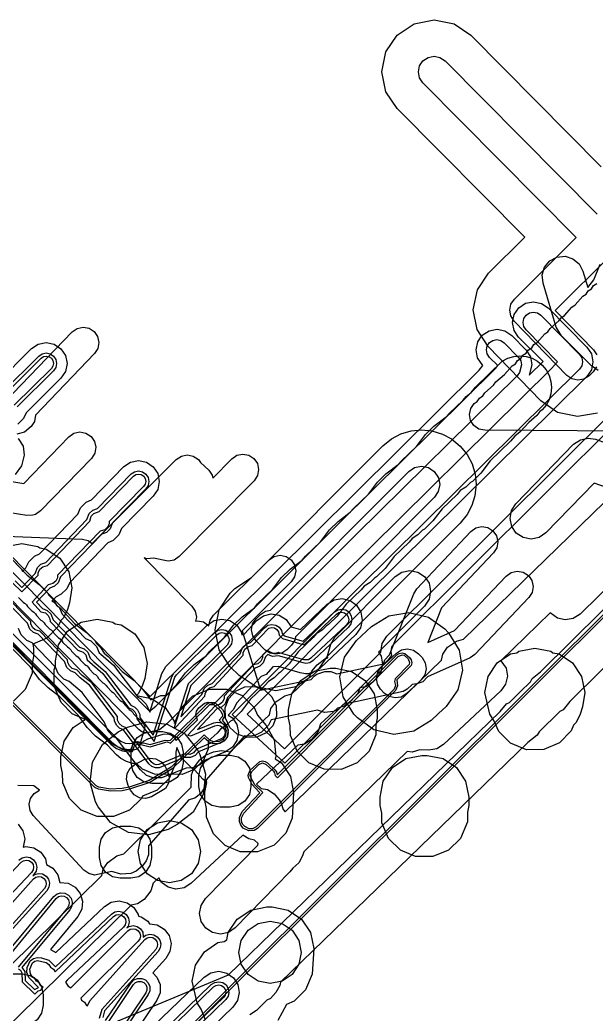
# Model space of a CAD drawing. Header units: metres. Extents: x -2677 to -840, y 169 to 1487.
# Drawn here: x -2061.8 to -2006.4, y 1042.6 to 1138.1 of the extents above; entities that cross this region are included whole.
import ezdxf

# ---------------------------------------------------------------- set-up
doc = ezdxf.new("R2010")
doc.units = ezdxf.units.M
doc.layers.add('AI_GREENING_EXCLUSIONS', color=1, linetype='Continuous')
doc.layers.add('AI_GREENING_LAWN', color=82, linetype='Continuous')

msp = doc.modelspace()

# ---------------------------------------------------------------- linework, layer by layer
at = {"layer": 'AI_GREENING_EXCLUSIONS'}
for points in [[(-2006.302, 1100.304), (-2008.221, 1099.952), (-2010.129, 1100.361), (-2011.735, 1101.468), (-2016.812, 1106.698), (-2017.867, 1108.322), (-2018.225, 1110.225), (-2017.833, 1112.121), (-2016.751, 1113.726), (-2013.281, 1117.178), (-2025.556, 1129.532), (-2026.635, 1131.157), (-2026.635, 1131.157), (-2027.009, 1133.072), (-2026.622, 1134.984), (-2025.533, 1136.603), (-2023.908, 1137.682), (-2021.993, 1138.056), (-2020.081, 1137.669), (-2018.462, 1136.58), (-2005.922, 1123.959)], [(-2006.376, 1104.74), (-2006.708, 1104.258), (-2007.102, 1103.875), (-2007.594, 1103.557), (-2008.17, 1103.452), (-2008.742, 1103.574), (-2009.224, 1103.907), (-2014.301, 1109.136), (-2014.618, 1109.623), (-2014.725, 1110.194), (-2014.608, 1110.763), (-2014.283, 1111.245), (-2008.332, 1117.163), (-2023.073, 1131.999), (-2023.397, 1132.486), (-2023.509, 1133.061), (-2023.509, 1133.061), (-2023.393, 1133.634), (-2023.066, 1134.12), (-2022.579, 1134.444), (-2022.004, 1134.556), (-2021.431, 1134.44), (-2020.945, 1134.113), (-2006.31, 1119.384)], [(-2050.657, 1036.191), (-1956.708, 1129.745)], [(-2050.538, 1036.028), (-1956.571, 1129.599)], [(-2006.213, 1104.392), (-2006.862, 1104.826), (-2009.757, 1107.723), (-2010.258, 1108.562), (-2011.525, 1112.787), (-2011.599, 1113.564), (-2011.37, 1114.31), (-2010.873, 1114.912), (-2010.184, 1115.278), (-2009.407, 1115.352), (-2008.661, 1115.123), (-2008.059, 1114.626), (-2007.694, 1113.936), (-2007.22, 1112.356), (-2007.22, 1112.356), (-2006.648, 1113.095), (-2006.045, 1114.608)], [(-2004.943, 1115.526), (-2010.343, 1110.156), (-2006.677, 1106.379), (-2006.359, 1105.888)], [(-2003.781, 1098.549), (-2017.109, 1098.649), (-2017.682, 1098.767), (-2018.166, 1099.096), (-2018.488, 1099.585), (-2018.598, 1100.16), (-2018.479, 1100.733), (-2018.15, 1101.217), (-2017.842, 1101.42), (-2017.628, 1101.735), (-2017.319, 1101.938), (-2017.105, 1102.253), (-2016.274, 1102.97), (-2016.059, 1103.286), (-2015.23, 1103.997), (-2014.494, 1104.824), (-2014.494, 1104.824), (-2014.184, 1105.028), (-2013.974, 1105.336), (-2013.66, 1105.543), (-2013.452, 1105.849), (-2013.137, 1106.056), (-2012.928, 1106.363), (-2012.614, 1106.57), (-2012.405, 1106.877), (-2012.091, 1107.084), (-2011.361, 1107.908), (-2011.052, 1108.11), (-2010.838, 1108.426), (-2010.006, 1109.143), (-2009.792, 1109.459), (-2009.471, 1109.67), (-2008.75, 1110.482), (-2008.435, 1110.689), (-2007.707, 1111.509), (-2007.392, 1111.716), (-2007.184, 1112.022), (-2006.869, 1112.229), (-2006.661, 1112.536), (-2006.346, 1112.743)], [(-2066.32, 1090.274), (-2049.3, 1073.075), (-2017.669, 1104.421), (-2017.301, 1104.856), (-2017.818, 1105.599), (-2017.963, 1106.366), (-2017.804, 1107.13), (-2017.365, 1107.775), (-2016.713, 1108.203), (-2015.946, 1108.349), (-2015.182, 1108.19), (-2014.537, 1107.751), (-2013.161, 1106.35), (-2012.733, 1105.698), (-2012.587, 1104.931), (-2012.855, 1103.943), (-2011.515, 1105.234), (-2013.869, 1107.579), (-2014.299, 1108.23), (-2014.447, 1108.996), (-2014.291, 1109.761), (-2013.854, 1110.407), (-2013.203, 1110.837), (-2012.437, 1110.986), (-2011.672, 1110.829), (-2011.026, 1110.392), (-2007.303, 1106.631), (-2006.873, 1105.98), (-2006.725, 1105.215), (-2006.88, 1104.451), (-2007.316, 1103.804), (-2028.462, 1082.894), (-2039.953, 1071.386), (-2036.362, 1068.061), (-2027.12, 1077.322), (-2026.989, 1078.163), (-2026.533, 1078.86), (-2004.707, 1100.538)], [(-2069.527, 1086.151), (-2052.525, 1069.099), (-2052.105, 1068.78), (-2051.689, 1068.613), (-2051.243, 1068.562), (-2050.655, 1068.654), (-2050.265, 1068.638), (-2050.088, 1068.556), (-2049.869, 1068.823), (-2049.524, 1069.007), (-2048.026, 1069.461), (-2047.637, 1069.499), (-2047.264, 1069.385), (-2046.963, 1069.138), (-2046.802, 1068.838), (-2044.754, 1070.829), (-2044.893, 1071.294), (-2044.822, 1071.678), (-2044.61, 1072.006), (-2044.08, 1072.442), (-2043.698, 1072.524), (-2043.315, 1072.453), (-2043.18, 1072.339), (-2030.989, 1084.543), (-2010.716, 1104.586), (-2010.138, 1105.23), (-2013.158, 1108.282), (-2013.373, 1108.608), (-2013.447, 1108.991), (-2013.369, 1109.373), (-2013.151, 1109.696), (-2012.825, 1109.911), (-2012.442, 1109.986), (-2012.06, 1109.908), (-2011.737, 1109.689), (-2008.014, 1105.927), (-2007.799, 1105.602), (-2007.725, 1105.219), (-2007.802, 1104.837), (-2008.02, 1104.514), (-2029.167, 1083.604), (-2041.397, 1071.36), (-2036.355, 1066.692), (-2026.313, 1076.682), (-2026.065, 1077.001), (-2026.123, 1077.391), (-2026.056, 1077.802), (-2025.828, 1078.151), (-2004.002, 1099.828)], [(-2062.487, 1102.185), (-2056.792, 1108.089), (-2056.311, 1108.423), (-2055.739, 1108.547), (-2055.163, 1108.443), (-2054.671, 1108.127), (-2054.337, 1107.646), (-2054.213, 1107.075), (-2054.316, 1106.499), (-2054.633, 1106.006), (-2060.321, 1100.109), (-2060.418, 1099.499), (-2060.734, 1099.007), (-2061.382, 1098.462), (-2062.092, 1098.273)], [(-2067.705, 1090.269), (-2049.362, 1071.658), (-2048.746, 1072.146), (-2030.963, 1089.896), (-2016.09, 1104.578), (-2015.874, 1104.863), (-2016.676, 1105.648), (-2016.89, 1105.974), (-2016.963, 1106.357), (-2016.884, 1106.739), (-2016.664, 1107.062), (-2016.338, 1107.276), (-2015.955, 1107.349), (-2015.573, 1107.269), (-2015.25, 1107.05), (-2013.874, 1105.649), (-2013.66, 1105.323), (-2013.587, 1104.94), (-2013.802, 1104.209), (-2014.02, 1103.885), (-2029.411, 1088.688), (-2047.689, 1070.447), (-2048.38, 1069.871), (-2049.449, 1069.614), (-2049.778, 1069.601), (-2050.094, 1069.697), (-2050.361, 1069.89), (-2068.548, 1088.347)], [(-2064.036, 1103.161), (-2060.693, 1106.485), (-2060.042, 1106.917), (-2059.277, 1107.067), (-2058.512, 1106.913), (-2057.864, 1106.477), (-2057.432, 1105.827), (-2057.282, 1105.061), (-2057.437, 1104.297), (-2057.872, 1103.649), (-2061.217, 1100.323), (-2061.466, 1099.777), (-2062.006, 1099.236)], [(-2063.48, 1102.302), (-2059.987, 1105.776), (-2059.662, 1105.992), (-2059.28, 1106.067), (-2058.897, 1105.99), (-2058.573, 1105.772), (-2058.357, 1105.447), (-2058.282, 1105.064), (-2058.36, 1104.682), (-2058.577, 1104.358), (-2062.071, 1100.887)], [(-2063.323, 1102.008), (-2059.776, 1105.564), (-2059.548, 1105.715), (-2059.28, 1105.767), (-2059.013, 1105.713), (-2058.786, 1105.561), (-2058.635, 1105.333), (-2058.582, 1105.065), (-2058.636, 1104.797), (-2058.789, 1104.571), (-2062.365, 1101.045)], [(-2062.477, 1086.171), (-2061.113, 1084.717), (-2059.968, 1083.847), (-2059.158, 1083.037), (-2059.05, 1082.829), (-2058.624, 1082.403), (-2058.282, 1081.851), (-2057.911, 1081.55), (-2056.547, 1080.1), (-2055.396, 1079.227), (-2054.585, 1078.417), (-2054.479, 1078.212), (-2054.052, 1077.784), (-2053.709, 1077.232), (-2053.338, 1076.931), (-2051.974, 1075.481), (-2050.822, 1074.608), (-2050.012, 1073.798), (-2049.231, 1072.756), (-2048.251, 1073.167), (-2047.774, 1073.181), (-2047.432, 1073.501), (-2046.746, 1074.184), (-2045.877, 1075.338), (-2045.066, 1076.149), (-2043.885, 1077.025), (-2043.589, 1077.39), (-2042.134, 1078.765), (-2041.265, 1079.919), (-2040.455, 1080.73), (-2039.273, 1081.606), (-2038.977, 1081.971), (-2037.523, 1083.345), (-2036.653, 1084.5), (-2035.843, 1085.31), (-2034.662, 1086.186), (-2034.366, 1086.551), (-2032.911, 1087.926), (-2032.042, 1089.081), (-2031.231, 1089.891), (-2030.05, 1090.767), (-2029.754, 1091.132), (-2028.3, 1092.507), (-2027.43, 1093.661), (-2026.62, 1094.472), (-2025.438, 1095.348), (-2025.142, 1095.713), (-2023.688, 1097.088), (-2022.819, 1098.242), (-2022.008, 1099.052), (-2020.827, 1099.929), (-2020.531, 1100.293), (-2019.23, 1101.514), (-2018.913, 1101.9), (-2018.421, 1102.283), (-2018.028, 1102.78), (-2015.455, 1105.266), (-2014.903, 1105.562), (-2014.343, 1105.731), (-2013.743, 1105.79), (-2013.14, 1105.728), (-2012.577, 1105.555), (-2012.056, 1105.275), (-2011.593, 1104.894), (-2011.225, 1104.444), (-2010.937, 1103.906), (-2010.768, 1103.344), (-2010.709, 1102.739), (-2010.768, 1102.157), (-2010.947, 1101.572), (-2011.225, 1101.058), (-2011.601, 1100.601), (-2011.835, 1100.444), (-2012.133, 1100.072), (-2012.899, 1099.387), (-2013.736, 1098.48), (-2014.241, 1098.089), (-2014.636, 1097.586), (-2016.614, 1095.695), (-2017.49, 1094.534), (-2018.301, 1093.724), (-2018.503, 1093.619), (-2018.933, 1093.189), (-2019.482, 1092.848), (-2019.78, 1092.477), (-2021.226, 1091.115), (-2022.102, 1089.954), (-2022.912, 1089.143), (-2023.114, 1089.038), (-2023.544, 1088.609), (-2024.094, 1088.267), (-2024.392, 1087.896), (-2025.837, 1086.534), (-2026.713, 1085.373), (-2027.524, 1084.563), (-2027.726, 1084.458), (-2028.156, 1084.028), (-2028.705, 1083.686), (-2029.003, 1083.315), (-2030.449, 1081.953), (-2031.325, 1080.792), (-2032.135, 1079.982), (-2032.337, 1079.877), (-2032.767, 1079.447), (-2033.317, 1079.106), (-2033.615, 1078.734), (-2035.06, 1077.373), (-2035.937, 1076.211), (-2036.747, 1075.401), (-2036.949, 1075.296), (-2037.379, 1074.866), (-2037.929, 1074.525), (-2038.226, 1074.154), (-2039.672, 1072.792), (-2040.548, 1071.631), (-2041.359, 1070.82), (-2041.561, 1070.715), (-2041.991, 1070.286), (-2042.54, 1069.944), (-2042.838, 1069.573), (-2043.699, 1068.792), (-2043.713, 1068.058), (-2044.167, 1066.975), (-2045.073, 1066.069), (-2046.226, 1065.601), (-2048.882, 1065.623), (-2050.035, 1066.091), (-2050.596, 1066.633), (-2050.999, 1066.657), (-2051.556, 1066.829), (-2052.095, 1067.119), (-2052.537, 1067.488), (-2053.385, 1068.414), (-2054.53, 1069.28), (-2055.341, 1070.09), (-2056.217, 1071.276), (-2057.958, 1073.033), (-2059.103, 1073.899), (-2059.914, 1074.709), (-2060.79, 1075.895), (-2062.531, 1077.652)], [(-2071.897, 1033.813), (-2041.773, 1046.357), (-2015.646, 1071.653), (-2015.048, 1072.372), (-2014.759, 1072.512), (-2013.721, 1073.517), (-2012.735, 1074.492), (-2012.574, 1074.813), (-2011.768, 1075.448), (-1988.091, 1098.849)], [(-2071.897, 1033.813), (-2041.773, 1046.357), (-2015.646, 1071.653), (-2015.048, 1072.372), (-2014.759, 1072.512), (-2013.721, 1073.517), (-2012.735, 1074.492), (-2012.574, 1074.813), (-2011.768, 1075.448), (-1988.091, 1098.849)], [(-2065.957, 1094.266), (-2061.439, 1093.543), (-2057.095, 1098.028), (-2056.613, 1098.361), (-2056.041, 1098.484), (-2055.466, 1098.379), (-2054.974, 1098.061), (-2054.641, 1097.58), (-2054.518, 1097.008), (-2054.623, 1096.432), (-2054.94, 1095.94), (-2059.827, 1090.894), (-2060.309, 1090.561), (-2060.557, 1090.479), (-2061.142, 1090.457), (-2066.788, 1091.361)], [(-2073.799, 1036.349), (-2053.924, 1055.896), (-2053.798, 1056.505), (-2053.36, 1057.151), (-2052.5, 1057.765), (-2051.834, 1057.957), (-2045.336, 1064.363), (-2045.324, 1065.543), (-2045.028, 1066.334), (-2044.523, 1067.011), (-2043.98, 1067.439), (-2043.203, 1067.749), (-2042.436, 1067.891), (-2041.591, 1067.779), (-2037.82, 1071.314), (-2037.679, 1071.92), (-2037.225, 1072.554), (-2036.35, 1073.146), (-2035.679, 1073.321), (-2033.965, 1074.928), (-2033.757, 1075.525), (-2033.238, 1076.107), (-2032.511, 1076.701), (-2032.222, 1076.784), (-2032.246, 1076.969), (-2031.92, 1078.107), (-2031.522, 1078.778), (-2025.745, 1084.588), (-2025.098, 1085.023), (-2024.333, 1085.178), (-2023.567, 1085.027), (-2022.917, 1084.595), (-2022.482, 1083.948), (-2022.328, 1083.183), (-2022.478, 1082.417), (-2022.91, 1081.767), (-2027.329, 1077.326), (-2027.081, 1076.939), (-2026.944, 1076.171), (-2027.111, 1075.409), (-2027.557, 1074.768), (-2027.917, 1074.422), (-2028.574, 1074.001), (-2029.129, 1073.902), (-2029.319, 1073.358), (-2029.99, 1072.632), (-2030.602, 1072.147), (-2031.295, 1071.949), (-2032.904, 1070.441), (-2033.155, 1069.708), (-2033.807, 1068.908), (-2034.469, 1068.496), (-2035.087, 1068.394), (-2039.062, 1064.667), (-2038.63, 1064.252), (-2038.018, 1064.143), (-2037.361, 1063.723), (-2036.896, 1063.171), (-2036.7, 1062.831), (-2036.513, 1062.22), (-2036.299, 1062.014), (-2021.291, 1076.552), (-2021.161, 1077.16), (-2020.717, 1077.801), (-2019.851, 1078.408), (-2019.184, 1078.594), (-2004.502, 1092.815), (-2006.616, 1093.58), (-2011.266, 1088.804), (-2011.909, 1088.362), (-2012.673, 1088.2), (-2013.44, 1088.342), (-2014.095, 1088.767), (-2014.537, 1089.41), (-2014.699, 1090.173), (-2014.557, 1090.94), (-2014.132, 1091.595), (-2008.581, 1097.296), (-2007.938, 1097.738), (-2007.175, 1097.9), (-2006.467, 1097.781), (-2001.899, 1096.127)], [(-2061.976, 1097.86), (-2061.511, 1097.129), (-2061.399, 1096.27), (-2061.644, 1095.235), (-2062.25, 1094.389)], [(-2063.173, 1088.487), (-2055.806, 1088.185), (-2055.237, 1088.047), (-2054.87, 1087.78), (-2046.778, 1095.849), (-2046.291, 1096.174), (-2045.717, 1096.287), (-2045.143, 1096.172), (-2044.657, 1095.846), (-2044.451, 1095.537), (-2043.642, 1094.823), (-2043.318, 1094.336), (-2043.262, 1094.055), (-2041.432, 1095.911), (-2040.948, 1096.24), (-2040.375, 1096.358), (-2039.8, 1096.248), (-2039.311, 1095.927), (-2038.982, 1095.442), (-2038.864, 1094.869), (-2038.974, 1094.294), (-2039.296, 1093.805), (-2046.487, 1086.51), (-2046.971, 1086.181), (-2047.545, 1086.063), (-2048.955, 1086.378), (-2049.616, 1086.304), (-2049.865, 1086.39), (-2045.285, 1081.762), (-2044.962, 1081.273), (-2044.851, 1080.699), (-2044.929, 1080.317), (-2044.734, 1080.355), (-2044.161, 1080.239), (-2043.638, 1079.856), (-2043.53, 1080.394), (-2043.203, 1080.88), (-2037.844, 1086.215), (-2037.357, 1086.539), (-2036.783, 1086.652), (-2036.209, 1086.536), (-2035.723, 1086.21), (-2035.399, 1085.723), (-2035.286, 1085.148), (-2035.401, 1084.574), (-2035.728, 1084.089), (-2040.445, 1079.393), (-2038.684, 1073.674), (-2033.82, 1074.714), (-2033.535, 1075.045), (-2033.262, 1075.228), (-2032.506, 1075.467), (-2031.92, 1075.475), (-2031.358, 1075.241), (-2026.856, 1076.204), (-2026.731, 1076.604), (-2026.28, 1077.093), (-2023.956, 1082.953), (-2023.653, 1083.43), (-2018.457, 1088.934), (-2017.98, 1089.273), (-2017.41, 1089.404), (-2016.833, 1089.306), (-2016.337, 1088.995), (-2015.998, 1088.518), (-2015.867, 1087.947), (-2015.965, 1087.37), (-2016.276, 1086.875), (-2021.274, 1081.58), (-2022.588, 1078.265), (-2020.035, 1079.41), (-2015.055, 1084.643), (-2014.577, 1084.98), (-2014.006, 1085.108), (-2013.429, 1085.008), (-2012.935, 1084.695), (-2012.597, 1084.217), (-2012.469, 1083.646), (-2012.569, 1083.069), (-2012.882, 1082.575), (-2018.065, 1077.128), (-2018.538, 1076.793), (-2022.622, 1074.962), (-2023.091, 1074.49), (-2023.642, 1074.291), (-2024.105, 1074.221), (-2024.571, 1073.79), (-2024.985, 1073.553), (-2030.721, 1072.309), (-2031.142, 1071.857), (-2031.679, 1071.626), (-2032.521, 1071.536), (-2033.215, 1071.776), (-2037.66, 1070.825), (-2037.907, 1070.319), (-2038.582, 1069.64), (-2039.233, 1069.342), (-2039.683, 1069.26), (-2040.226, 1069.297), (-2043.895, 1065.092), (-2043.961, 1064.479), (-2044.456, 1063.738), (-2045.005, 1063.324), (-2045.572, 1063.171), (-2049.446, 1058.731), (-2049.464, 1057.887), (-2049.674, 1057.294), (-2050.025, 1056.825), (-2050.622, 1056.298), (-2051.137, 1056.076), (-2052.109, 1056.001), (-2052.971, 1056.266), (-2054.624, 1055.932), (-2055.193, 1056.067), (-2055.667, 1056.41), (-2060.525, 1061.648), (-2060.832, 1062.147), (-2060.924, 1062.724), (-2060.789, 1063.294), (-2060.445, 1063.768), (-2059.916, 1064.08), (-2060.465, 1064.508), (-2062.005, 1064.519)], [(-2062.209, 1085.838), (-2061.668, 1085.298), (-2061.558, 1085.082), (-2061.233, 1085.42), (-2060.961, 1086.021), (-2060.421, 1086.561), (-2059.913, 1086.794), (-2056.257, 1090.597), (-2055.986, 1091.198), (-2055.446, 1091.738), (-2054.937, 1091.971), (-2051.819, 1095.158), (-2051.169, 1095.59), (-2050.404, 1095.74), (-2049.639, 1095.586), (-2048.991, 1095.15), (-2048.559, 1094.5), (-2048.409, 1093.735), (-2048.563, 1092.97), (-2048.998, 1092.322), (-2052.044, 1089.209), (-2052.316, 1088.608), (-2052.856, 1088.068), (-2053.364, 1087.835), (-2057.02, 1084.032), (-2057.291, 1083.431), (-2057.831, 1082.891), (-2058.34, 1082.658), (-2058.751, 1082.23), (-2058.544, 1082.123), (-2058.004, 1081.583), (-2057.732, 1080.98), (-2055.502, 1078.657), (-2054.995, 1078.424), (-2054.455, 1077.884), (-2054.182, 1077.282), (-2054.043, 1077.137), (-2052.802, 1076.077), (-2050.489, 1073.021), (-2050.209, 1072.884), (-2049.669, 1072.344), (-2049.333, 1071.589), (-2048.163, 1075.28), (-2047.786, 1075.963), (-2043.801, 1079.936), (-2043.151, 1080.368), (-2042.385, 1080.518), (-2041.62, 1080.364), (-2040.973, 1079.928), (-2040.541, 1079.278), (-2040.485, 1078.992), (-2040.231, 1079.098), (-2039.037, 1080.372), (-2038.402, 1080.827), (-2037.642, 1081.004), (-2036.873, 1080.877), (-2036.21, 1080.464), (-2035.74, 1079.764), (-2034.846, 1079.501), (-2032.269, 1081.931), (-2031.608, 1082.346), (-2030.839, 1082.476), (-2030.078, 1082.301), (-2029.442, 1081.849), (-2029.028, 1081.188), (-2028.898, 1080.418), (-2029.072, 1079.658), (-2029.525, 1079.022), (-2032.937, 1075.802), (-2033.353, 1075.501), (-2034.098, 1075.268), (-2034.368, 1075.258), (-2034.876, 1075.339), (-2036.937, 1075.947), (-2037.485, 1075.93), (-2038.123, 1075.206), (-2038.604, 1074.984), (-2040.978, 1072.451), (-2041.263, 1071.819), (-2041.782, 1071.3), (-2041.375, 1071.026), (-2040.943, 1070.376), (-2040.793, 1069.61), (-2040.947, 1068.845), (-2041.383, 1068.198), (-2042.033, 1067.766), (-2044.063, 1066.932), (-2044.491, 1066.53), (-2045.213, 1066.228), (-2045.823, 1066.209), (-2048.207, 1065.265), (-2048.987, 1065.256), (-2049.641, 1065.503), (-2050.221, 1066.024), (-2052.519, 1069.077), (-2052.799, 1069.214), (-2053.339, 1069.754), (-2053.715, 1070.655), (-2055.836, 1073.458), (-2057.077, 1074.522), (-2057.584, 1074.754), (-2058.125, 1075.294), (-2058.397, 1075.897), (-2060.627, 1078.22), (-2061.134, 1078.453), (-2061.674, 1078.993), (-2061.947, 1079.595)], [(-1985.306, 1095.978), (-2008.947, 1072.611), (-2009.596, 1071.804), (-2009.924, 1071.644), (-2011.911, 1069.683), (-2012.073, 1069.359), (-2012.975, 1068.672), (-2036.759, 1045.644), (-2036.836, 1045.333), (-2037.214, 1044.654), (-2037.733, 1044.071), (-2038.061, 1043.912), (-2039.065, 1042.923), (-2039.707, 1042.504)], [(-1985.306, 1095.978), (-2008.947, 1072.611), (-2009.596, 1071.804), (-2009.924, 1071.644), (-2011.911, 1069.683), (-2012.073, 1069.359), (-2012.975, 1068.672), (-2036.759, 1045.644), (-2036.836, 1045.333), (-2037.214, 1044.654), (-2037.733, 1044.071), (-2038.061, 1043.912), (-2039.065, 1042.923), (-2039.707, 1042.504)], [(-2062.273, 1084.192), (-2061.633, 1083.561), (-2060.356, 1084.885), (-2060.132, 1085.462), (-2059.783, 1085.785), (-2059.331, 1085.955), (-2055.381, 1090.063), (-2055.157, 1090.639), (-2054.807, 1090.963), (-2054.355, 1091.132), (-2051.114, 1094.449), (-2050.789, 1094.665), (-2050.406, 1094.74), (-2050.024, 1094.663), (-2049.7, 1094.445), (-2049.484, 1094.12), (-2049.409, 1093.737), (-2049.486, 1093.355), (-2049.703, 1093.031), (-2052.921, 1089.744), (-2053.145, 1089.167), (-2053.494, 1088.844), (-2053.946, 1088.674), (-2057.896, 1084.566), (-2058.12, 1083.99), (-2058.47, 1083.666), (-2058.922, 1083.497), (-2060.228, 1082.137), (-2059.634, 1081.517), (-2059.183, 1081.347), (-2058.833, 1081.024), (-2058.609, 1080.446), (-2056.084, 1077.818), (-2055.633, 1077.649), (-2055.284, 1077.325), (-2055.059, 1076.748), (-2054.717, 1076.395), (-2053.6, 1075.474), (-2051.152, 1072.236), (-2050.768, 1072.055), (-2050.498, 1071.785), (-2050.294, 1071.344), (-2050.274, 1071.072), (-2048.985, 1069.378), (-2047.209, 1074.978), (-2047.021, 1075.319), (-2043.096, 1079.227), (-2042.771, 1079.443), (-2042.388, 1079.518), (-2042.006, 1079.441), (-2041.682, 1079.223), (-2041.466, 1078.898), (-2041.391, 1078.515), (-2041.468, 1078.133), (-2041.686, 1077.809), (-2045.377, 1074.139), (-2046.333, 1071.124), (-2044.328, 1073.259), (-2044.104, 1073.849), (-2043.755, 1074.173), (-2043.318, 1074.339), (-2040.648, 1077.186), (-2040.424, 1077.777), (-2040.074, 1078.101), (-2039.638, 1078.267), (-2038.307, 1079.689), (-2037.99, 1079.916), (-2037.61, 1080.004), (-2037.225, 1079.941), (-2036.894, 1079.735), (-2036.667, 1079.417), (-2036.602, 1079.142), (-2036.4, 1078.917), (-2034.578, 1078.379), (-2031.583, 1081.204), (-2031.252, 1081.411), (-2030.868, 1081.476), (-2030.487, 1081.389), (-2030.169, 1081.163), (-2029.962, 1080.832), (-2029.897, 1080.447), (-2029.985, 1080.067), (-2030.211, 1079.749), (-2033.624, 1076.53), (-2033.954, 1076.323), (-2034.339, 1076.258), (-2034.593, 1076.298), (-2036.966, 1076.998), (-2037.525, 1076.91), (-2037.985, 1077.108), (-2038.188, 1076.896), (-2038.412, 1076.305), (-2038.761, 1075.982), (-2039.198, 1075.815), (-2041.868, 1072.968), (-2042.092, 1072.378), (-2042.442, 1072.054), (-2042.878, 1071.888), (-2044.743, 1069.896), (-2043.173, 1070.541), (-2042.79, 1070.616), (-2042.408, 1070.539), (-2042.084, 1070.321), (-2041.868, 1069.996), (-2041.793, 1069.613), (-2041.87, 1069.231), (-2042.088, 1068.907), (-2042.413, 1068.691), (-2044.64, 1067.778), (-2044.97, 1067.413), (-2045.411, 1067.208), (-2046.013, 1067.213), (-2048.413, 1066.243), (-2048.762, 1066.232), (-2049.13, 1066.362), (-2049.42, 1066.623), (-2051.856, 1069.862), (-2052.24, 1070.043), (-2052.51, 1070.313), (-2052.715, 1070.754), (-2052.734, 1071.026), (-2055.117, 1074.164), (-2056.009, 1074.866), (-2056.495, 1075.361), (-2056.946, 1075.53), (-2057.296, 1075.854), (-2057.52, 1076.431), (-2060.044, 1079.059), (-2060.496, 1079.228), (-2060.845, 1079.552), (-2061.069, 1080.129), (-2063.678, 1082.773)], [(-2062.567, 1084.033), (-2061.627, 1083.134), (-2060.062, 1084.732), (-2060.043, 1084.962), (-2059.883, 1085.294), (-2059.615, 1085.537), (-2059.169, 1085.662), (-2055.087, 1089.909), (-2054.962, 1090.392), (-2054.719, 1090.66), (-2054.193, 1090.839), (-2050.902, 1094.236), (-2050.675, 1094.387), (-2050.407, 1094.44), (-2050.139, 1094.386), (-2049.912, 1094.233), (-2049.761, 1094.006), (-2049.709, 1093.738), (-2049.763, 1093.47), (-2049.915, 1093.244), (-2053.215, 1089.897), (-2053.234, 1089.667), (-2053.394, 1089.335), (-2053.662, 1089.092), (-2054.108, 1088.967), (-2058.19, 1084.72), (-2058.21, 1084.49), (-2058.369, 1084.158), (-2058.638, 1083.915), (-2059.084, 1083.79), (-2060.643, 1082.137), (-2059.796, 1081.224), (-2059.351, 1081.099), (-2059.082, 1080.856), (-2058.923, 1080.524), (-2058.903, 1080.293), (-2056.247, 1077.525), (-2055.721, 1077.346), (-2055.479, 1077.078), (-2055.353, 1076.595), (-2053.839, 1075.293), (-2051.357, 1071.983), (-2051.016, 1071.86), (-2050.747, 1071.617), (-2050.588, 1071.285), (-2050.568, 1070.94), (-2048.901, 1068.768), (-2046.902, 1074.945), (-2046.75, 1075.172), (-2042.885, 1079.015), (-2042.657, 1079.166), (-2042.389, 1079.218), (-2042.121, 1079.164), (-2041.895, 1079.012), (-2041.744, 1078.784), (-2041.691, 1078.516), (-2041.745, 1078.248), (-2041.898, 1078.022), (-2045.641, 1074.3), (-2046.969, 1070.112), (-2046.833, 1070.122), (-2044.034, 1073.107), (-2044.015, 1073.349), (-2043.855, 1073.682), (-2043.587, 1073.924), (-2043.152, 1074.05), (-2040.354, 1077.035), (-2040.334, 1077.277), (-2040.175, 1077.609), (-2039.906, 1077.852), (-2039.472, 1077.977), (-2037.866, 1079.643), (-2037.6, 1079.705), (-2037.331, 1079.66), (-2037.099, 1079.516), (-2036.94, 1079.294), (-2036.886, 1078.98), (-2036.584, 1078.658), (-2034.497, 1078.042), (-2031.377, 1080.986), (-2031.146, 1081.131), (-2030.876, 1081.176), (-2030.61, 1081.115), (-2030.388, 1080.957), (-2030.243, 1080.725), (-2030.197, 1080.456), (-2030.258, 1080.19), (-2030.417, 1079.967), (-2033.829, 1076.748), (-2034.061, 1076.603), (-2034.508, 1076.586), (-2036.98, 1077.315), (-2037.202, 1077.215), (-2037.475, 1077.206), (-2038.035, 1077.493), (-2038.482, 1077.047), (-2038.501, 1076.805), (-2038.661, 1076.473), (-2038.929, 1076.23), (-2039.364, 1076.105), (-2042.162, 1073.119), (-2042.182, 1072.878), (-2042.341, 1072.545), (-2042.61, 1072.303), (-2043.044, 1072.177), (-2045.661, 1069.355), (-2045.367, 1069.292), (-2043.059, 1070.263), (-2042.791, 1070.316), (-2042.523, 1070.262), (-2042.297, 1070.11), (-2042.146, 1069.882), (-2042.093, 1069.614), (-2042.147, 1069.346), (-2042.299, 1069.12), (-2042.527, 1068.969), (-2044.851, 1068.036), (-2045.138, 1067.662), (-2045.47, 1067.502), (-2046.045, 1067.546), (-2048.446, 1066.544), (-2048.719, 1066.529), (-2048.977, 1066.62), (-2049.18, 1066.803), (-2051.651, 1070.114), (-2051.993, 1070.238), (-2052.261, 1070.481), (-2052.421, 1070.813), (-2052.44, 1071.158), (-2054.901, 1074.376), (-2055.823, 1075.102), (-2056.333, 1075.653), (-2056.778, 1075.779), (-2057.047, 1076.021), (-2057.206, 1076.353), (-2057.226, 1076.584), (-2059.882, 1079.352), (-2060.328, 1079.477), (-2060.596, 1079.72), (-2060.756, 1080.052), (-2060.775, 1080.283), (-2063.522, 1083.067)], [(-2063.142, 1087.474), (-2061.611, 1087.778), (-2060.08, 1087.474), (-2059.881, 1087.34), (-2059.278, 1087.221), (-2057.981, 1086.353), (-2057.113, 1085.056), (-2056.809, 1083.525), (-2057.03, 1082.084), (-2057.242, 1081.429), (-2057.635, 1080.639), (-2057.884, 1080.372), (-2058.156, 1079.759), (-2059.236, 1078.679), (-2060.577, 1078.102), (-2060.5, 1077.716), (-2060.5, 1076.91), (-2060.631, 1076.251), (-2060.631, 1075.326), (-2061.294, 1073.74), (-2062.438, 1072.617)], [(-2070.029, 1085.82), (-2052.933, 1068.658), (-2052.435, 1068.274), (-2051.906, 1068.047), (-2051.139, 1067.975), (-2050.935, 1068.487), (-2050.726, 1068.663), (-2050.466, 1068.745), (-2049.276, 1068.455), (-2047.852, 1068.887), (-2047.357, 1068.852), (-2043.843, 1072.344), (-2043.616, 1072.495), (-2043.348, 1072.548), (-2043.08, 1072.493), (-2042.344, 1071.827), (-2042.193, 1071.6), (-2042.141, 1071.332), (-2042.195, 1071.064), (-2042.375, 1070.81), (-2041.909, 1070.271), (-2041.778, 1069.839), (-2041.912, 1069.149), (-2042.203, 1068.792), (-2042.604, 1068.571), (-2043.231, 1068.542), (-2043.651, 1068.726), (-2044.085, 1069.116), (-2047.171, 1066.122), (-2049.317, 1064.832), (-2051.273, 1064.169), (-2051.976, 1064.029), (-2053.089, 1063.978), (-2054.262, 1064.165), (-2054.605, 1064.353), (-2072.431, 1082.182)], [(-2002.618, 1086.247), (-2007.963, 1081.001), (-2008.616, 1080.573), (-2009.383, 1080.428), (-2010.147, 1080.588), (-2010.842, 1081.105), (-2015.577, 1076.519), (-2015.072, 1075.791), (-2014.944, 1075.021), (-2015.12, 1074.261), (-2015.574, 1073.626), (-2021.08, 1068.458), (-2021.743, 1068.047), (-2022.508, 1067.921), (-2023.38, 1067.95), (-2024.102, 1067.739), (-2024.586, 1067.792), (-2034.519, 1058.17), (-2034.631, 1057.784), (-2034.989, 1057.091), (-2035.564, 1056.606), (-2035.853, 1056.232), (-2041.12, 1050.867), (-2041.765, 1050.428), (-2042.529, 1050.268), (-2043.295, 1050.414), (-2043.948, 1050.841), (-2044.388, 1051.486), (-2044.547, 1052.25), (-2044.402, 1053.017), (-2043.974, 1053.669), (-2038.95, 1058.787), (-2038.906, 1058.972), (-2039.244, 1059.296), (-2039.791, 1059.424), (-2040.371, 1059.75), (-2045.371, 1055.119), (-2046.036, 1054.711), (-2046.807, 1054.588), (-2047.565, 1054.769), (-2048.197, 1055.227), (-2048.464, 1055.662), (-2048.987, 1055.147), (-2049.22, 1054.408), (-2049.851, 1053.592), (-2050.503, 1053.163), (-2051.118, 1053.045), (-2070.958, 1033.533)], [(-2069.865, 1085.304), (-2053.066, 1068.508), (-2052.537, 1068.1), (-2051.962, 1067.853), (-2051.343, 1067.755), (-2050.985, 1067.789), (-2050.779, 1068.362), (-2050.444, 1068.546), (-2049.275, 1068.247), (-2047.794, 1068.695), (-2047.616, 1068.716), (-2047.331, 1068.595), (-2043.54, 1072.31), (-2043.157, 1072.309), (-2042.486, 1071.686), (-2042.341, 1071.332), (-2042.379, 1071.141), (-2042.661, 1070.808), (-2042.182, 1070.328), (-2041.974, 1069.803), (-2042.08, 1069.257), (-2042.318, 1068.955), (-2042.65, 1068.766), (-2043.203, 1068.74), (-2043.551, 1068.899), (-2044.086, 1069.395), (-2047.278, 1066.291), (-2049.393, 1065.016), (-2051.313, 1064.365), (-2051.996, 1064.228), (-2053.088, 1064.178), (-2054.218, 1064.36), (-2054.464, 1064.495), (-2072.289, 1082.323)], [(-2061.966, 1060.818), (-2061.513, 1060.183), (-2061.338, 1059.422), (-2061.492, 1058.615), (-2061.239, 1058.671), (-2060.47, 1058.538), (-2059.811, 1058.12), (-2059.362, 1057.482), (-2059.24, 1056.941), (-2058.631, 1056.578), (-2058.165, 1055.952), (-2057.981, 1055.223), (-2057.179, 1055.148), (-2056.494, 1054.775), (-2056.003, 1054.169), (-2055.782, 1053.42), (-2055.864, 1052.644), (-2056.237, 1051.959), (-2058.884, 1048.781), (-2058.367, 1048.504), (-2053.691, 1052.905), (-2053.03, 1053.319), (-2052.26, 1053.448), (-2051.5, 1053.273), (-2050.864, 1052.82), (-2050.45, 1052.158), (-2050.42, 1051.976), (-2050.163, 1051.924), (-2049.515, 1051.489), (-2049.361, 1051.257), (-2048.603, 1051.147), (-2047.932, 1050.748), (-2047.466, 1050.122), (-2047.274, 1049.366), (-2047.386, 1048.594), (-2047.785, 1047.923), (-2049.034, 1046.536), (-2048.633, 1046.132), (-2048.336, 1045.41), (-2048.338, 1044.63), (-2048.639, 1043.91), (-2050.877, 1040.581)], [(-2067.15, 1051.401), (-2061.697, 1057.155), (-2061.474, 1057.312), (-2061.207, 1057.372), (-2060.938, 1057.325), (-2060.707, 1057.179), (-2060.55, 1056.956), (-2060.49, 1056.689), (-2060.537, 1056.42), (-2060.683, 1056.189), (-2065.706, 1050.913)], [(-2061.914, 1057.361), (-2061.595, 1057.586), (-2061.214, 1057.672), (-2060.83, 1057.605), (-2060.5, 1057.396), (-2060.276, 1057.077), (-2060.19, 1056.696), (-2060.257, 1056.312), (-2060.578, 1055.865), (-2060.401, 1055.997), (-2060.022, 1056.092), (-2059.636, 1056.036), (-2059.301, 1055.836), (-2059.068, 1055.523), (-2058.973, 1055.145), (-2059.029, 1054.759), (-2059.229, 1054.424), (-2063.926, 1049.22)], [(-2065.678, 1049.816), (-2060.491, 1055.563), (-2060.272, 1055.726), (-2060.007, 1055.793), (-2059.737, 1055.753), (-2059.502, 1055.613), (-2059.339, 1055.394), (-2059.272, 1055.129), (-2059.312, 1054.859), (-2059.452, 1054.625), (-2064.369, 1049.176)], [(-2063.465, 1047.967), (-2058.542, 1053.878), (-2058.239, 1054.124), (-2057.865, 1054.234), (-2057.477, 1054.193), (-2057.134, 1054.007), (-2056.889, 1053.704), (-2056.778, 1053.329), (-2056.819, 1052.941), (-2057.005, 1052.599), (-2061.622, 1047.055), (-2061.331, 1046.656), (-2061.291, 1045.79), (-2060.399, 1044.939), (-2060.034, 1045.122), (-2060.951, 1046.103), (-2061.152, 1046.565), (-2061.119, 1047.043), (-2060.815, 1047.694), (-2060.504, 1047.93), (-2060.126, 1048.029), (-2059.74, 1047.976), (-2059.022, 1047.743), (-2058.384, 1047.114), (-2053.006, 1052.177), (-2052.675, 1052.384), (-2052.29, 1052.449), (-2051.91, 1052.361), (-2051.592, 1052.135), (-2051.385, 1051.804), (-2051.321, 1051.419), (-2051.409, 1051.039), (-2051.543, 1050.85), (-2051.313, 1051.003), (-2050.93, 1051.078), (-2050.548, 1051.001), (-2050.224, 1050.783), (-2050.008, 1050.458), (-2049.953, 1049.977), (-2049.701, 1050.164), (-2049.323, 1050.26), (-2048.937, 1050.204), (-2048.602, 1050.005), (-2048.368, 1049.692), (-2048.272, 1049.314), (-2048.328, 1048.928), (-2048.528, 1048.592), (-2053.668, 1042.886), (-2053.852, 1042.258)], [(-2063.41, 1047.485), (-2058.312, 1053.686), (-2058.099, 1053.858), (-2057.837, 1053.936), (-2057.566, 1053.907), (-2057.326, 1053.776), (-2057.154, 1053.564), (-2057.077, 1053.302), (-2057.105, 1053.031), (-2057.236, 1052.791), (-2061.987, 1047.085)], [(-2043.96, 1042.043), (-2044.379, 1043.045), (-2044.782, 1043.647), (-2045.243, 1045.743), (-2044.939, 1047.274), (-2044.071, 1048.571), (-2042.774, 1049.439), (-2042.191, 1049.554), (-2041.923, 1049.704), (-2041.783, 1050.409), (-2041.783, 1050.409), (-2040.915, 1051.706), (-2039.618, 1052.574), (-2038.087, 1052.878), (-2037.565, 1052.873), (-2036.034, 1052.569), (-2034.737, 1051.701), (-2033.869, 1050.404), (-2033.565, 1048.873), (-2033.712, 1046.406), (-2034.359, 1044.897), (-2035.439, 1043.817), (-2036.195, 1043.485), (-2037.001, 1041.979)], [(-2061.951, 1046.931), (-2061.754, 1046.787), (-2061.612, 1046.553), (-2061.597, 1045.667), (-2060.382, 1044.508), (-2060.047, 1044.819), (-2059.807, 1044.867), (-2059.577, 1045.16), (-2059.828, 1045.341), (-2059.977, 1045.602), (-2060.208, 1045.747), (-2060.404, 1046.057), (-2060.636, 1046.202), (-2060.803, 1046.436), (-2060.851, 1046.879), (-2060.591, 1047.495), (-2060.373, 1047.66), (-2060.109, 1047.729), (-2059.298, 1047.548), (-2059.024, 1047.357), (-2058.875, 1047.095), (-2058.596, 1046.902), (-2058.423, 1046.629), (-2052.8, 1051.959), (-2052.569, 1052.104), (-2052.299, 1052.149), (-2052.033, 1052.087), (-2051.811, 1051.929), (-2051.666, 1051.697), (-2051.621, 1051.428), (-2051.682, 1051.162), (-2051.841, 1050.939), (-2057.276, 1045.822), (-2057.423, 1045.636), (-2057.166, 1045.276), (-2056.915, 1045.112), (-2051.427, 1050.574), (-2051.199, 1050.725), (-2050.931, 1050.778), (-2050.663, 1050.724), (-2050.437, 1050.572), (-2050.285, 1050.344), (-2050.233, 1050.076), (-2050.287, 1049.808), (-2050.439, 1049.582), (-2055.95, 1044.097), (-2055.884, 1043.912), (-2055.605, 1043.719), (-2055.456, 1043.457), (-2055.298, 1043.37), (-2055.084, 1043.855), (-2049.791, 1049.73), (-2049.572, 1049.894), (-2049.307, 1049.961), (-2049.037, 1049.921), (-2048.803, 1049.782), (-2048.639, 1049.563), (-2048.572, 1049.298), (-2048.611, 1049.028), (-2048.751, 1048.793), (-2053.937, 1043.036), (-2054.196, 1042.152)], [(-2049.802, 1040.645), (-2044.104, 1046.129), (-2043.447, 1046.55), (-2042.679, 1046.687), (-2041.917, 1046.52), (-2041.276, 1046.074), (-2040.855, 1045.417), (-2040.718, 1044.649), (-2040.885, 1043.887), (-2041.33, 1043.246), (-2046.215, 1038.546)], [(-2053.567, 1041.958), (-2051.129, 1045.584), (-2050.852, 1045.859), (-2050.491, 1046.007), (-2050.101, 1046.006), (-2049.741, 1045.856), (-2049.466, 1045.579), (-2049.317, 1045.218), (-2049.319, 1044.828), (-2049.469, 1044.468), (-2052.167, 1040.455)], [(-2053.517, 1041.494), (-2050.88, 1045.416), (-2050.686, 1045.609), (-2050.433, 1045.713), (-2050.16, 1045.712), (-2049.908, 1045.607), (-2049.716, 1045.413), (-2049.612, 1045.16), (-2049.613, 1044.887), (-2049.718, 1044.635), (-2052.538, 1040.433)], [(-2049.108, 1039.925), (-2043.411, 1045.408), (-2043.082, 1045.619), (-2042.698, 1045.687), (-2042.317, 1045.604), (-2041.997, 1045.381), (-2041.786, 1045.052), (-2041.718, 1044.668), (-2041.801, 1044.287), (-2042.024, 1043.967), (-2047.315, 1038.875)], [(-2049.007, 1039.578), (-2043.203, 1045.192), (-2042.973, 1045.339), (-2042.704, 1045.387), (-2042.437, 1045.329), (-2042.213, 1045.173), (-2042.066, 1044.943), (-2042.017, 1044.674), (-2042.076, 1044.407), (-2042.232, 1044.183), (-2047.645, 1038.974)]]:
    msp.add_lwpolyline(points, dxfattribs=at)
for points in [[(-2026.099, 1097.812), (-2025.203, 1098.291), (-2024.196, 1098.587), (-2023.195, 1098.686), (-2022.217, 1098.587), (-2021.199, 1098.287), (-2020.314, 1097.812), (-2019.475, 1097.128), (-2018.83, 1096.329), (-2018.349, 1095.428), (-2018.055, 1094.426), (-2017.958, 1093.456), (-2018.075, 1092.35), (-2018.36, 1091.418), (-2018.83, 1090.544), (-2019.498, 1089.72), (-2032.348, 1076.858), (-2033.24, 1075.521), (-2033.664, 1075.096), (-2035.285, 1074.012), (-2037.198, 1073.63), (-2039.112, 1074.009), (-2040.735, 1075.092), (-2041.584, 1075.94), (-2042.669, 1077.561), (-2043.051, 1079.474), (-2042.671, 1081.388), (-2041.589, 1083.011), (-2041.165, 1083.435), (-2039.54, 1084.521), (-2026.914, 1097.153), (-2026.099, 1097.812)], [(-2024.423, 1094.691), (-2023.867, 1095.056), (-2023.199, 1095.186), (-2022.542, 1095.055), (-2021.984, 1094.688), (-2021.584, 1094.093), (-2021.456, 1093.434), (-2021.592, 1092.761), (-2021.95, 1092.222), (-2035.324, 1078.821), (-2035.391, 1078.481), (-2035.716, 1077.994), (-2036.14, 1077.57), (-2036.627, 1077.244), (-2037.201, 1077.13), (-2037.775, 1077.243), (-2038.262, 1077.568), (-2039.111, 1078.416), (-2039.436, 1078.903), (-2039.551, 1079.477), (-2039.437, 1080.051), (-2039.112, 1080.537), (-2038.688, 1080.962), (-2038.202, 1081.288), (-2037.712, 1081.385), (-2024.423, 1094.691)], [(-2019.705, 1073.713), (-2020.843, 1072.131), (-2021.566, 1071.454), (-2022.291, 1070.777), (-2023.947, 1069.752), (-2025.873, 1069.437), (-2027.774, 1069.884), (-2029.356, 1071.022), (-2029.704, 1071.395), (-2030.727, 1073.045), (-2031.044, 1074.969), (-2030.601, 1076.869), (-2029.464, 1078.455), (-2028.013, 1079.814), (-2026.354, 1080.841), (-2024.438, 1081.155), (-2022.538, 1080.712), (-2020.952, 1079.575), (-2020.599, 1079.197), (-2019.573, 1077.54), (-2019.258, 1075.614), (-2019.705, 1073.713)], [(-2046.72, 1068.191), (-2046.814, 1067.717), (-2046.83, 1066.715), (-2047.477, 1065.206), (-2048.621, 1064.083), (-2050.033, 1063.493), (-2050.134, 1063.289), (-2051.278, 1062.166), (-2052.8, 1061.546), (-2054.384, 1061.546), (-2055.906, 1062.166), (-2057.05, 1063.289), (-2057.697, 1064.798), (-2057.713, 1065.718), (-2057.862, 1066.468), (-2057.862, 1067.27), (-2057.558, 1068.801), (-2056.69, 1070.098), (-2055.529, 1070.875), (-2056.775, 1071.412), (-2057.855, 1072.492), (-2058.518, 1074.078), (-2058.518, 1075.662), (-2058.394, 1075.998), (-2058.394, 1076.511), (-2058.09, 1078.042), (-2057.222, 1079.339), (-2055.925, 1080.207), (-2054.394, 1080.511), (-2052.863, 1080.207), (-2052.664, 1080.073), (-2052.061, 1079.954), (-2050.764, 1079.086), (-2049.896, 1077.789), (-2049.592, 1076.258), (-2049.813, 1074.817), (-2050.025, 1074.162), (-2050.418, 1073.372), (-2050.605, 1073.166), (-2049.152, 1072.878), (-2047.855, 1072.01), (-2046.987, 1070.713), (-2046.945, 1070.5), (-2046.34, 1071.949), (-2045.206, 1073.109), (-2043.585, 1073.787), (-2041.904, 1073.767), (-2040.46, 1073.163), (-2039.3, 1072.029), (-2038.968, 1071.284), (-2038.123, 1070.282), (-2037.37, 1068.915), (-2037.196, 1067.364), (-2037.273, 1067.101), (-2036.675, 1066.701), (-2035.807, 1065.404), (-2035.503, 1063.873), (-2035.65, 1061.406), (-2036.254, 1059.961), (-2037.377, 1058.817), (-2038.963, 1058.154), (-2040.624, 1058.17), (-2042.069, 1058.774), (-2043.213, 1059.897), (-2043.876, 1061.483), (-2043.876, 1062.326), (-2044.025, 1063.076), (-2044.025, 1063.878), (-2043.84, 1064.807), (-2044.241, 1065.127), (-2044.985, 1066.01), (-2045.206, 1066.123), (-2046.286, 1067.203), (-2046.72, 1068.191)], [(-2025.348, 1077.219), (-2025.08, 1077.272), (-2024.811, 1077.218), (-2024.351, 1076.832), (-2024.198, 1076.6), (-2024.147, 1076.327), (-2024.206, 1076.056), (-2025.573, 1074.672), (-2025.503, 1074.115), (-2025.707, 1073.654), (-2038.96, 1060.41), (-2039.283, 1060.226), (-2039.793, 1060.186), (-2040.341, 1060.44), (-2040.582, 1060.734), (-2040.708, 1061.09), (-2040.707, 1061.461), (-2040.431, 1062.026), (-2038.742, 1063.841), (-2039.522, 1064.654), (-2039.831, 1065.286), (-2039.867, 1065.54), (-2039.664, 1066.004), (-2038.76, 1066.842), (-2038.499, 1066.898), (-2038.235, 1066.852), (-2038.008, 1066.71), (-2037.299, 1066.05), (-2037.146, 1065.843), (-2037.067, 1065.553), (-2025.575, 1077.067), (-2025.348, 1077.219)], [(-2024.888, 1077.034), (-2024.493, 1076.691), (-2024.347, 1076.33), (-2024.389, 1076.136), (-2025.745, 1074.78), (-2025.8, 1074.525), (-2025.702, 1074.125), (-2025.849, 1073.795), (-2039.102, 1060.551), (-2039.468, 1060.385), (-2039.775, 1060.385), (-2040.201, 1060.582), (-2040.402, 1060.821), (-2040.509, 1061.111), (-2040.513, 1061.415), (-2040.284, 1061.89), (-2038.461, 1063.849), (-2039.228, 1064.58), (-2039.641, 1065.35), (-2039.667, 1065.532), (-2039.523, 1065.863), (-2038.84, 1066.55), (-2038.495, 1066.698), (-2038.144, 1066.564), (-2037.435, 1065.903), (-2037.326, 1065.756), (-2037.287, 1065.486), (-2037.063, 1065.275), (-2025.434, 1076.925), (-2025.08, 1077.072), (-2024.888, 1077.034)], [(-2022.89, 1075.164), (-2023.231, 1074.69), (-2023.954, 1074.013), (-2024.678, 1073.337), (-2025.175, 1073.029), (-2025.752, 1072.935), (-2026.322, 1073.069), (-2026.797, 1073.41), (-2027.144, 1073.782), (-2027.451, 1074.277), (-2027.546, 1074.854), (-2027.413, 1075.424), (-2027.072, 1075.9), (-2025.625, 1077.255), (-2025.13, 1077.562), (-2024.553, 1077.657), (-2023.98, 1077.523), (-2023.507, 1077.183), (-2023.158, 1076.809), (-2022.85, 1076.312), (-2022.756, 1075.735), (-2022.89, 1075.164)], [(-2012.318, 1077.725), (-2010.787, 1077.421), (-2010.588, 1077.287), (-2009.985, 1077.168), (-2008.688, 1076.3), (-2007.82, 1075.003), (-2007.516, 1073.472), (-2007.723, 1072.101), (-2007.949, 1071.376), (-2008.342, 1070.586), (-2008.594, 1070.316), (-2008.821, 1069.772), (-2009.944, 1068.628), (-2011.453, 1067.981), (-2013.114, 1067.965), (-2014.636, 1068.585), (-2015.78, 1069.708), (-2016.242, 1070.774), (-2016.645, 1071.376), (-2017.106, 1073.472), (-2016.802, 1075.003), (-2015.934, 1076.3), (-2014.637, 1077.168), (-2014.054, 1077.283), (-2013.849, 1077.421), (-2012.318, 1077.725)], [(-2029.924, 1075.494), (-2028.627, 1074.626), (-2027.759, 1073.329), (-2027.455, 1071.798), (-2027.455, 1070.992), (-2027.586, 1070.333), (-2027.586, 1069.408), (-2028.249, 1067.822), (-2029.393, 1066.699), (-2030.915, 1066.079), (-2032.576, 1066.095), (-2034.021, 1066.699), (-2035.165, 1067.822), (-2035.812, 1069.331), (-2035.828, 1070.251), (-2035.977, 1071.001), (-2035.977, 1071.803), (-2035.673, 1073.334), (-2034.805, 1074.631), (-2033.508, 1075.499), (-2031.977, 1075.803), (-2031.455, 1075.798), (-2029.924, 1075.494)], [(-2037.151, 1071.19), (-2037.492, 1070.273), (-2038.139, 1069.574), (-2039.021, 1069.165), (-2040.007, 1069.126), (-2040.924, 1069.467), (-2041.623, 1070.114), (-2042.032, 1070.996), (-2042.071, 1071.982), (-2041.73, 1072.899), (-2041.083, 1073.598), (-2040.201, 1074.007), (-2039.215, 1074.046), (-2038.298, 1073.705), (-2037.599, 1073.058), (-2037.19, 1072.176), (-2037.151, 1071.19)], [(-2055.061, 1064.822), (-2054.836, 1066.76), (-2053.883, 1068.469), (-2052.357, 1069.676), (-2051.477, 1070.127), (-2049.601, 1070.661), (-2047.653, 1070.433), (-2045.951, 1069.48), (-2044.743, 1067.949), (-2044.512, 1067.496), (-2043.982, 1065.618), (-2044.21, 1063.681), (-2045.159, 1061.982), (-2046.69, 1060.772), (-2047.571, 1060.322), (-2049.448, 1059.79), (-2051.385, 1060.017), (-2053.089, 1060.968), (-2054.298, 1062.498), (-2054.529, 1062.951), (-2055.061, 1064.822)], [(-2046.705, 1065.308), (-2047.354, 1064.874), (-2048.119, 1064.722), (-2049.119, 1064.722), (-2049.884, 1064.874), (-2050.533, 1065.308), (-2050.967, 1065.957), (-2051.119, 1066.722), (-2051.119, 1067.722), (-2050.967, 1068.487), (-2050.533, 1069.136), (-2049.884, 1069.57), (-2049.119, 1069.722), (-2048.119, 1069.722), (-2047.354, 1069.57), (-2046.705, 1069.136), (-2046.271, 1068.487), (-2046.119, 1067.722), (-2046.119, 1066.722), (-2046.271, 1065.957), (-2046.705, 1065.308)], [(-2051.22, 1066.198), (-2050.761, 1066.561), (-2049.878, 1067.013), (-2049.318, 1067.172), (-2048.737, 1067.105), (-2048.226, 1066.82), (-2047.861, 1066.359), (-2047.63, 1065.906), (-2047.471, 1065.342), (-2047.539, 1064.761), (-2047.824, 1064.252), (-2049.163, 1063.438), (-2049.726, 1063.279), (-2050.307, 1063.347), (-2050.819, 1063.632), (-2051.182, 1064.091), (-2051.413, 1064.543), (-2051.572, 1065.105), (-2051.505, 1065.686), (-2051.22, 1066.198)], [(-2039.754, 1063.679), (-2040.188, 1063.03), (-2040.837, 1062.596), (-2041.602, 1062.444), (-2042.602, 1062.444), (-2043.367, 1062.596), (-2044.016, 1063.03), (-2044.45, 1063.679), (-2044.602, 1064.444), (-2044.602, 1065.444), (-2044.45, 1066.209), (-2044.016, 1066.858), (-2043.367, 1067.292), (-2042.602, 1067.444), (-2041.602, 1067.444), (-2040.837, 1067.292), (-2040.188, 1066.858), (-2039.754, 1066.209), (-2039.602, 1065.444), (-2039.602, 1064.444), (-2039.754, 1063.679)], [(-2021.129, 1067.116), (-2019.832, 1066.248), (-2018.964, 1064.951), (-2018.66, 1063.42), (-2018.66, 1062.614), (-2018.791, 1061.955), (-2018.791, 1061.03), (-2019.454, 1059.444), (-2020.598, 1058.321), (-2022.12, 1057.701), (-2023.781, 1057.717), (-2025.226, 1058.321), (-2026.37, 1059.444), (-2027.017, 1060.953), (-2027.033, 1061.873), (-2027.182, 1062.623), (-2027.182, 1063.425), (-2026.878, 1064.956), (-2026.01, 1066.253), (-2024.713, 1067.121), (-2023.182, 1067.425), (-2022.66, 1067.42), (-2021.129, 1067.116)], [(-2050.217, 1059.328), (-2049.567, 1060.301), (-2048.593, 1060.951), (-2047.445, 1061.18), (-2046.297, 1060.951), (-2045.324, 1060.301), (-2044.674, 1059.328), (-2044.445, 1058.18), (-2044.674, 1057.032), (-2045.324, 1056.058), (-2046.297, 1055.408), (-2047.445, 1055.18), (-2048.593, 1055.408), (-2049.567, 1056.058), (-2050.217, 1057.032), (-2050.445, 1058.18), (-2050.217, 1059.328)], [(-2049.744, 1056.203), (-2050.393, 1055.769), (-2051.158, 1055.617), (-2052.158, 1055.617), (-2052.923, 1055.769), (-2053.572, 1056.203), (-2054.006, 1056.852), (-2054.158, 1057.617), (-2054.158, 1058.617), (-2054.006, 1059.382), (-2053.572, 1060.031), (-2052.923, 1060.465), (-2052.158, 1060.617), (-2051.158, 1060.617), (-2050.393, 1060.465), (-2049.744, 1060.031), (-2049.31, 1059.382), (-2049.158, 1058.617), (-2049.158, 1057.617), (-2049.31, 1056.852), (-2049.744, 1056.203)], [(-2039.882, 1050.63), (-2038.909, 1051.28), (-2037.761, 1051.508), (-2036.613, 1051.28), (-2035.64, 1050.63), (-2034.989, 1049.656), (-2034.761, 1048.508), (-2034.989, 1047.36), (-2035.64, 1046.387), (-2036.613, 1045.737), (-2037.761, 1045.508), (-2038.909, 1045.737), (-2039.882, 1046.387), (-2040.533, 1047.36), (-2040.761, 1048.508), (-2040.533, 1049.656), (-2039.882, 1050.63)], [(-2060.815, 1041.592), (-2061.58, 1041.44), (-2062.58, 1041.44), (-2063.345, 1041.592), (-2063.994, 1042.026), (-2064.428, 1042.675), (-2064.58, 1043.44), (-2064.58, 1044.44), (-2064.428, 1045.205), (-2063.994, 1045.854), (-2063.345, 1046.288), (-2062.58, 1046.44), (-2061.58, 1046.44), (-2060.815, 1046.288), (-2060.166, 1045.854), (-2059.732, 1045.205), (-2059.58, 1044.44), (-2059.58, 1043.44), (-2059.732, 1042.675), (-2060.166, 1042.026), (-2060.815, 1041.592)]]:
    msp.add_lwpolyline(points, close=True, dxfattribs=at)
at = {"layer": 'AI_GREENING_LAWN'}
msp.add_lwpolyline([(-2061.937, 1082.583), (-2061.511, 1082.149), (-2061.355, 1082.055), (-2061.358, 1082.049), (-2061.291, 1082.013), (-2061.168, 1081.867), (-2061.088, 1081.723), (-2060.662, 1081.29), (-2060.506, 1081.195), (-2060.507, 1081.193), (-2060.457, 1081.168), (-2060.342, 1081.052), (-2060.318, 1081.002), (-2060.316, 1081.003), (-2060.223, 1080.846), (-2059.794, 1080.415), (-2059.655, 1080.335), (-2059.467, 1080.145), (-2059.388, 1080.005), (-2058.944, 1079.556), (-2058.805, 1079.476), (-2058.616, 1079.286), (-2058.538, 1079.146), (-2058.112, 1078.713), (-2057.955, 1078.619), (-2057.957, 1078.616), (-2057.907, 1078.592), (-2057.792, 1078.475), (-2057.768, 1078.425), (-2057.765, 1078.427), (-2057.672, 1078.27), (-2057.244, 1077.839), (-2057.105, 1077.759), (-2056.916, 1077.569), (-2056.838, 1077.428), (-2056.394, 1076.98), (-2056.254, 1076.9), (-2056.066, 1076.71), (-2055.988, 1076.57), (-2055.561, 1076.137), (-2055.405, 1076.042), (-2055.406, 1076.04), (-2055.356, 1076.016), (-2055.241, 1075.899), (-2055.217, 1075.849), (-2055.215, 1075.851), (-2055.122, 1075.693), (-2054.693, 1075.262), (-2054.554, 1075.183), (-2054.366, 1074.993), (-2054.287, 1074.852), (-2053.843, 1074.404), (-2053.704, 1074.324), (-2053.515, 1074.134), (-2053.437, 1073.994), (-2052.993, 1073.545), (-2052.854, 1073.466), (-2052.665, 1073.275), (-2052.587, 1073.135), (-2052.16, 1072.702), (-2052.004, 1072.608), (-2052.007, 1072.602), (-2051.94, 1072.566), (-2051.818, 1072.421), (-2051.737, 1072.276), (-2051.293, 1071.828), (-2051.153, 1071.748), (-2050.965, 1071.558), (-2050.887, 1071.418), (-2050.46, 1070.985), (-2050.304, 1070.89), (-2050.309, 1070.881), (-2050.222, 1070.831), (-2050.097, 1070.653), (-2050.079, 1070.61), (-2050.055, 1070.582), (-2049.977, 1070.515), (-2049.86, 1070.367), (-2049.806, 1070.185), (-2049.823, 1069.997), (-2050.307, 1068.331), (-2050.385, 1068.174), (-2050.513, 1068.053), (-2050.675, 1067.984), (-2051.145, 1067.875), (-2051.314, 1067.866), (-2051.76, 1067.917), (-2051.951, 1067.979), (-2052.928, 1068.537), (-2053.034, 1068.617), (-2069.765, 1085.345)], dxfattribs=at)

doc.saveas('drawing.dxf')
